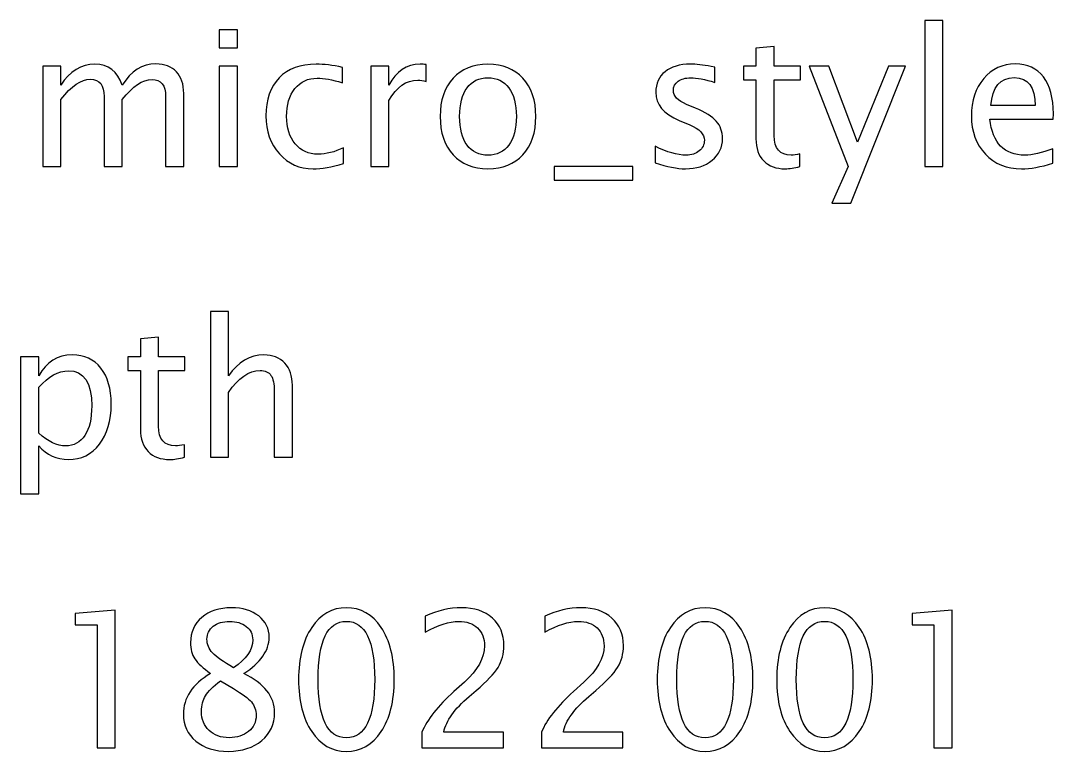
# Model space of a CAD drawing. Header units: centimetres. Extents: x -50 to 50, y -51 to 59.
# Drawn here: x 43.03 to 49.96, y 45.24 to 50.15 of the extents above; entities that cross this region are included whole.
import ezdxf

# ---------------------------------------------------------------- set-up
doc = ezdxf.new("R2010")
doc.units = ezdxf.units.CM
doc.header["$MEASUREMENT"] = 0
doc.layers.add('Layer 1', color=7, linetype='Continuous')

msp = doc.modelspace()

# ---------------------------------------------------------------- linework, layer by layer
at = {"layer": 'Layer 1'}
for points, knots in [([(44.35964, 49.96673), (44.35964, 49.96673), (44.35964, 50.08865), (44.35964, 50.08865), (44.35964, 50.08865), (44.35964, 50.08865), (44.48156, 50.08865), (44.48156, 50.08865), (44.48156, 50.08865), (44.48156, 50.08865), (44.48156, 49.96673), (44.48156, 49.96673), (44.48156, 49.96673), (44.48156, 49.96673), (44.35964, 49.96673), (44.35964, 49.96673)], [0, 0, 0, 0, 0.2, 0.2, 0.2, 0.2, 0.4, 0.4, 0.4, 0.4, 0.6, 0.6, 0.6, 0.6, 1, 1, 1, 1]), ([(49.09801, 49.17044), (49.09801, 49.17044), (49.09801, 50.14961), (49.09801, 50.14961), (49.09801, 50.14961), (49.09801, 50.14961), (49.21993, 50.14961), (49.21993, 50.14961), (49.21993, 50.14961), (49.21993, 50.14961), (49.21993, 49.17044), (49.21993, 49.17044), (49.21993, 49.17044), (49.21993, 49.17044), (49.09801, 49.17044), (49.09801, 49.17044)], [0, 0, 0, 0, 0.2, 0.2, 0.2, 0.2, 0.4, 0.4, 0.4, 0.4, 0.6, 0.6, 0.6, 0.6, 1, 1, 1, 1]), ([(48.26044, 49.17065), (48.22276, 49.16028), (48.18996, 49.1552), (48.16223, 49.1552), (48.16223, 49.1552), (48.1, 49.1552), (48.05153, 49.17298), (48.01681, 49.20854), (48.01681, 49.20854), (47.98189, 49.2441), (47.96453, 49.29342), (47.96453, 49.35671), (47.96453, 49.35671), (47.96453, 49.35671), (47.96453, 49.7521), (47.96453, 49.7521), (47.96453, 49.7521), (47.96453, 49.7521), (47.88029, 49.7521), (47.88029, 49.7521), (47.88029, 49.7521), (47.88029, 49.7521), (47.88029, 49.84354), (47.88029, 49.84354), (47.88029, 49.84354), (47.88029, 49.84354), (47.96453, 49.84354), (47.96453, 49.84354), (47.96453, 49.84354), (47.96453, 49.84354), (47.96453, 49.96525), (47.96453, 49.96525), (47.96453, 49.96525), (47.96453, 49.96525), (48.08645, 49.97689), (48.08645, 49.97689), (48.08645, 49.97689), (48.08645, 49.97689), (48.08645, 49.84354), (48.08645, 49.84354), (48.08645, 49.84354), (48.08645, 49.84354), (48.26298, 49.84354), (48.26298, 49.84354), (48.26298, 49.84354), (48.26298, 49.84354), (48.26298, 49.7521), (48.26298, 49.7521), (48.26298, 49.7521), (48.26298, 49.7521), (48.08645, 49.7521), (48.08645, 49.7521), (48.08645, 49.7521), (48.08645, 49.7521), (48.08645, 49.37872), (48.08645, 49.37872), (48.08645, 49.37872), (48.08645, 49.29067), (48.12476, 49.24664), (48.20117, 49.24664), (48.20117, 49.24664), (48.21747, 49.24664), (48.23716, 49.24939), (48.26044, 49.25468), (48.26044, 49.25468), (48.26044, 49.25468), (48.26044, 49.17065), (48.26044, 49.17065)], [0, 0, 0, 0, 0.0555556, 0.0555556, 0.0555556, 0.0555556, 0.1111111, 0.1111111, 0.1111111, 0.1111111, 0.1666667, 0.1666667, 0.1666667, 0.1666667, 0.2222222, 0.2222222, 0.2222222, 0.2222222, 0.2777778, 0.2777778, 0.2777778, 0.2777778, 0.3333333, 0.3333333, 0.3333333, 0.3333333, 0.3888889, 0.3888889, 0.3888889, 0.3888889, 0.4444444, 0.4444444, 0.4444444, 0.4444444, 0.5, 0.5, 0.5, 0.5, 0.5555556, 0.5555556, 0.5555556, 0.5555556, 0.6111111, 0.6111111, 0.6111111, 0.6111111, 0.6666667, 0.6666667, 0.6666667, 0.6666667, 0.7222222, 0.7222222, 0.7222222, 0.7222222, 0.7777778, 0.7777778, 0.7777778, 0.7777778, 0.8333333, 0.8333333, 0.8333333, 0.8333333, 0.8888889, 0.8888889, 0.8888889, 0.8888889, 1, 1, 1, 1]), ([(43.17388, 49.17044), (43.17388, 49.17044), (43.17388, 49.84354), (43.17388, 49.84354), (43.17388, 49.84354), (43.17388, 49.84354), (43.2958, 49.84354), (43.2958, 49.84354), (43.2958, 49.84354), (43.2958, 49.84354), (43.2958, 49.71633), (43.2958, 49.71633), (43.2958, 49.71633), (43.35528, 49.81052), (43.43148, 49.85751), (43.52482, 49.85751), (43.52482, 49.85751), (43.61478, 49.85751), (43.67595, 49.81052), (43.70855, 49.71633), (43.70855, 49.71633), (43.76634, 49.81137), (43.84169, 49.85878), (43.93419, 49.85878), (43.93419, 49.85878), (43.99324, 49.85878), (44.03917, 49.84142), (44.07198, 49.8065), (44.07198, 49.8065), (44.10479, 49.77157), (44.1213, 49.72268), (44.1213, 49.65981), (44.1213, 49.65981), (44.1213, 49.65981), (44.1213, 49.17044), (44.1213, 49.17044), (44.1213, 49.17044), (44.1213, 49.17044), (43.99938, 49.17044), (43.99938, 49.17044), (43.99938, 49.17044), (43.99938, 49.17044), (43.99938, 49.63971), (43.99938, 49.63971), (43.99938, 49.63971), (43.99938, 49.71633), (43.9689, 49.75464), (43.90794, 49.75464), (43.90794, 49.75464), (43.84465, 49.75464), (43.77819, 49.70998), (43.70855, 49.62044), (43.70855, 49.62044), (43.70855, 49.62044), (43.70855, 49.17044), (43.70855, 49.17044), (43.70855, 49.17044), (43.70855, 49.17044), (43.58663, 49.17044), (43.58663, 49.17044), (43.58663, 49.17044), (43.58663, 49.17044), (43.58663, 49.64013), (43.58663, 49.64013), (43.58663, 49.64013), (43.58663, 49.71739), (43.55573, 49.75591), (43.49371, 49.75591), (43.49371, 49.75591), (43.43211, 49.75591), (43.36607, 49.71104), (43.2958, 49.62108), (43.2958, 49.62108), (43.2958, 49.62108), (43.2958, 49.17044), (43.2958, 49.17044), (43.2958, 49.17044), (43.2958, 49.17044), (43.17388, 49.17044), (43.17388, 49.17044)], [0, 0, 0, 0, 0.047619, 0.047619, 0.047619, 0.047619, 0.0952381, 0.0952381, 0.0952381, 0.0952381, 0.1428571, 0.1428571, 0.1428571, 0.1428571, 0.1904762, 0.1904762, 0.1904762, 0.1904762, 0.2380952, 0.2380952, 0.2380952, 0.2380952, 0.2857143, 0.2857143, 0.2857143, 0.2857143, 0.3333333, 0.3333333, 0.3333333, 0.3333333, 0.3809524, 0.3809524, 0.3809524, 0.3809524, 0.4285714, 0.4285714, 0.4285714, 0.4285714, 0.4761905, 0.4761905, 0.4761905, 0.4761905, 0.5238095, 0.5238095, 0.5238095, 0.5238095, 0.5714286, 0.5714286, 0.5714286, 0.5714286, 0.6190476, 0.6190476, 0.6190476, 0.6190476, 0.6666667, 0.6666667, 0.6666667, 0.6666667, 0.7142857, 0.7142857, 0.7142857, 0.7142857, 0.7619048, 0.7619048, 0.7619048, 0.7619048, 0.8095238, 0.8095238, 0.8095238, 0.8095238, 0.8571429, 0.8571429, 0.8571429, 0.8571429, 0.9047619, 0.9047619, 0.9047619, 0.9047619, 1, 1, 1, 1]), ([(44.35964, 49.17044), (44.35964, 49.17044), (44.35964, 49.84354), (44.35964, 49.84354), (44.35964, 49.84354), (44.35964, 49.84354), (44.48156, 49.84354), (44.48156, 49.84354), (44.48156, 49.84354), (44.48156, 49.84354), (44.48156, 49.17044), (44.48156, 49.17044), (44.48156, 49.17044), (44.48156, 49.17044), (44.35964, 49.17044), (44.35964, 49.17044)], [0, 0, 0, 0, 0.2, 0.2, 0.2, 0.2, 0.4, 0.4, 0.4, 0.4, 0.6, 0.6, 0.6, 0.6, 1, 1, 1, 1]), ([(45.19403, 49.19076), (45.11508, 49.16705), (45.04692, 49.1552), (44.98956, 49.1552), (44.98956, 49.1552), (44.89854, 49.1552), (44.82319, 49.18886), (44.76329, 49.25595), (44.76329, 49.25595), (44.70339, 49.32326), (44.67333, 49.40814), (44.67333, 49.51038), (44.67333, 49.51038), (44.67333, 49.6196), (44.70296, 49.7049), (44.76223, 49.76586), (44.76223, 49.76586), (44.8215, 49.82703), (44.90426, 49.85751), (45.01052, 49.85751), (45.01052, 49.85751), (45.0628, 49.85751), (45.12164, 49.85031), (45.18641, 49.83592), (45.18641, 49.83592), (45.18641, 49.83592), (45.18641, 49.73305), (45.18641, 49.73305), (45.18641, 49.73305), (45.11762, 49.75337), (45.06153, 49.76353), (45.01835, 49.76353), (45.01835, 49.76353), (44.95569, 49.76353), (44.90553, 49.74004), (44.86806, 49.69326), (44.86806, 49.69326), (44.8306, 49.64648), (44.81176, 49.58404), (44.81176, 49.50614), (44.81176, 49.50614), (44.81176, 49.43058), (44.83123, 49.36962), (44.86997, 49.32284), (44.86997, 49.32284), (44.9087, 49.27627), (44.95929, 49.25299), (45.02216, 49.25299), (45.02216, 49.25299), (45.07783, 49.25299), (45.13498, 49.26738), (45.19403, 49.29617), (45.19403, 49.29617), (45.19403, 49.29617), (45.19403, 49.19076), (45.19403, 49.19076)], [0, 0, 0, 0, 0.0666667, 0.0666667, 0.0666667, 0.0666667, 0.1333333, 0.1333333, 0.1333333, 0.1333333, 0.2, 0.2, 0.2, 0.2, 0.2666667, 0.2666667, 0.2666667, 0.2666667, 0.3333333, 0.3333333, 0.3333333, 0.3333333, 0.4, 0.4, 0.4, 0.4, 0.4666667, 0.4666667, 0.4666667, 0.4666667, 0.5333333, 0.5333333, 0.5333333, 0.5333333, 0.6, 0.6, 0.6, 0.6, 0.6666667, 0.6666667, 0.6666667, 0.6666667, 0.7333333, 0.7333333, 0.7333333, 0.7333333, 0.8, 0.8, 0.8, 0.8, 0.8666667, 0.8666667, 0.8666667, 0.8666667, 1, 1, 1, 1]), ([(45.37712, 49.17044), (45.37712, 49.17044), (45.37712, 49.84354), (45.37712, 49.84354), (45.37712, 49.84354), (45.37712, 49.84354), (45.49904, 49.84354), (45.49904, 49.84354), (45.49904, 49.84354), (45.49904, 49.84354), (45.49904, 49.71633), (45.49904, 49.71633), (45.49904, 49.71633), (45.54751, 49.81052), (45.61779, 49.85751), (45.71007, 49.85751), (45.71007, 49.85751), (45.72256, 49.85751), (45.73568, 49.85645), (45.74923, 49.85434), (45.74923, 49.85434), (45.74923, 49.85434), (45.74923, 49.74025), (45.74923, 49.74025), (45.74923, 49.74025), (45.72806, 49.74723), (45.70944, 49.75083), (45.69335, 49.75083), (45.69335, 49.75083), (45.61588, 49.75083), (45.55111, 49.70511), (45.49904, 49.61346), (45.49904, 49.61346), (45.49904, 49.61346), (45.49904, 49.17044), (45.49904, 49.17044), (45.49904, 49.17044), (45.49904, 49.17044), (45.37712, 49.17044), (45.37712, 49.17044)], [0, 0, 0, 0, 0.0909091, 0.0909091, 0.0909091, 0.0909091, 0.1818182, 0.1818182, 0.1818182, 0.1818182, 0.2727273, 0.2727273, 0.2727273, 0.2727273, 0.3636364, 0.3636364, 0.3636364, 0.3636364, 0.4545455, 0.4545455, 0.4545455, 0.4545455, 0.5454545, 0.5454545, 0.5454545, 0.5454545, 0.6363636, 0.6363636, 0.6363636, 0.6363636, 0.7272727, 0.7272727, 0.7272727, 0.7272727, 0.8181818, 0.8181818, 0.8181818, 0.8181818, 1, 1, 1, 1]), ([(46.16473, 49.1552), (46.06588, 49.1552), (45.98757, 49.18674), (45.92999, 49.24982), (45.92999, 49.24982), (45.87221, 49.31289), (45.84342, 49.39862), (45.84342, 49.50678), (45.84342, 49.50678), (45.84342, 49.61473), (45.87221, 49.70024), (45.92999, 49.76311), (45.92999, 49.76311), (45.98757, 49.82597), (46.06588, 49.85751), (46.16473, 49.85751), (46.16473, 49.85751), (46.26358, 49.85751), (46.3419, 49.82597), (46.39947, 49.76311), (46.39947, 49.76311), (46.45725, 49.70024), (46.48604, 49.61473), (46.48604, 49.50678), (46.48604, 49.50678), (46.48604, 49.39862), (46.45725, 49.31289), (46.39947, 49.24982), (46.39947, 49.24982), (46.3419, 49.18674), (46.26358, 49.1552), (46.16473, 49.1552)], [0, 0, 0, 0, 0.1111111, 0.1111111, 0.1111111, 0.1111111, 0.2222222, 0.2222222, 0.2222222, 0.2222222, 0.3333333, 0.3333333, 0.3333333, 0.3333333, 0.4444444, 0.4444444, 0.4444444, 0.4444444, 0.5555556, 0.5555556, 0.5555556, 0.5555556, 0.6666667, 0.6666667, 0.6666667, 0.6666667, 0.7777778, 0.7777778, 0.7777778, 0.7777778, 1, 1, 1, 1]), ([(47.28783, 49.19457), (47.28783, 49.19457), (47.28783, 49.30633), (47.28783, 49.30633), (47.28783, 49.30633), (47.36763, 49.26654), (47.43684, 49.24664), (47.4959, 49.24664), (47.4959, 49.24664), (47.53104, 49.24664), (47.56025, 49.25617), (47.58332, 49.27522), (47.58332, 49.27522), (47.60639, 49.29405), (47.61803, 49.31776), (47.61803, 49.34634), (47.61803, 49.34634), (47.61803, 49.38803), (47.58565, 49.42254), (47.52088, 49.44984), (47.52088, 49.44984), (47.52088, 49.44984), (47.44954, 49.48011), (47.44954, 49.48011), (47.44954, 49.48011), (47.34435, 49.52371), (47.29164, 49.58679), (47.29164, 49.6687), (47.29164, 49.6687), (47.29164, 49.72734), (47.31238, 49.77348), (47.35387, 49.80713), (47.35387, 49.80713), (47.39536, 49.84079), (47.4523, 49.85751), (47.52447, 49.85751), (47.52447, 49.85751), (47.56194, 49.85751), (47.60851, 49.85243), (47.66375, 49.84206), (47.66375, 49.84206), (47.66375, 49.84206), (47.68915, 49.83719), (47.68915, 49.83719), (47.68915, 49.83719), (47.68915, 49.83719), (47.68915, 49.73559), (47.68915, 49.73559), (47.68915, 49.73559), (47.62121, 49.75591), (47.56702, 49.76607), (47.52659, 49.76607), (47.52659, 49.76607), (47.49103, 49.76607), (47.46288, 49.75824), (47.4415, 49.74279), (47.4415, 49.74279), (47.42033, 49.72734), (47.40975, 49.70659), (47.40975, 49.68056), (47.40975, 49.68056), (47.40975, 49.64394), (47.43938, 49.61282), (47.49886, 49.58764), (47.49886, 49.58764), (47.49886, 49.58764), (47.55749, 49.56287), (47.55749, 49.56287), (47.55749, 49.56287), (47.62396, 49.53493), (47.67095, 49.5053), (47.69846, 49.47418), (47.69846, 49.47418), (47.72619, 49.44307), (47.73995, 49.40412), (47.73995, 49.35755), (47.73995, 49.35755), (47.73995, 49.2985), (47.71667, 49.25003), (47.66989, 49.21214), (47.66989, 49.21214), (47.62332, 49.17425), (47.56363, 49.1552), (47.49103, 49.1552), (47.49103, 49.1552), (47.43515, 49.1552), (47.36763, 49.16832), (47.28783, 49.19457)], [0, 0, 0, 0, 0.0434783, 0.0434783, 0.0434783, 0.0434783, 0.0869565, 0.0869565, 0.0869565, 0.0869565, 0.1304348, 0.1304348, 0.1304348, 0.1304348, 0.173913, 0.173913, 0.173913, 0.173913, 0.2173913, 0.2173913, 0.2173913, 0.2173913, 0.2608696, 0.2608696, 0.2608696, 0.2608696, 0.3043478, 0.3043478, 0.3043478, 0.3043478, 0.3478261, 0.3478261, 0.3478261, 0.3478261, 0.3913043, 0.3913043, 0.3913043, 0.3913043, 0.4347826, 0.4347826, 0.4347826, 0.4347826, 0.4782609, 0.4782609, 0.4782609, 0.4782609, 0.5217391, 0.5217391, 0.5217391, 0.5217391, 0.5652174, 0.5652174, 0.5652174, 0.5652174, 0.6086957, 0.6086957, 0.6086957, 0.6086957, 0.6521739, 0.6521739, 0.6521739, 0.6521739, 0.6956522, 0.6956522, 0.6956522, 0.6956522, 0.7391304, 0.7391304, 0.7391304, 0.7391304, 0.7826087, 0.7826087, 0.7826087, 0.7826087, 0.826087, 0.826087, 0.826087, 0.826087, 0.8695652, 0.8695652, 0.8695652, 0.8695652, 0.9130435, 0.9130435, 0.9130435, 0.9130435, 1, 1, 1, 1]), ([(48.47422, 48.92533), (48.47422, 48.92533), (48.58344, 49.16959), (48.58344, 49.16959), (48.58344, 49.16959), (48.58344, 49.16959), (48.32267, 49.84354), (48.32267, 49.84354), (48.32267, 49.84354), (48.32267, 49.84354), (48.45348, 49.84354), (48.45348, 49.84354), (48.45348, 49.84354), (48.45348, 49.84354), (48.64737, 49.33385), (48.64737, 49.33385), (48.64737, 49.33385), (48.64737, 49.33385), (48.85417, 49.84354), (48.85417, 49.84354), (48.85417, 49.84354), (48.85417, 49.84354), (48.9691, 49.84354), (48.9691, 49.84354), (48.9691, 49.84354), (48.9691, 49.84354), (48.60122, 48.92533), (48.60122, 48.92533), (48.60122, 48.92533), (48.60122, 48.92533), (48.47422, 48.92533), (48.47422, 48.92533)], [0, 0, 0, 0, 0.1111111, 0.1111111, 0.1111111, 0.1111111, 0.2222222, 0.2222222, 0.2222222, 0.2222222, 0.3333333, 0.3333333, 0.3333333, 0.3333333, 0.4444444, 0.4444444, 0.4444444, 0.4444444, 0.5555556, 0.5555556, 0.5555556, 0.5555556, 0.6666667, 0.6666667, 0.6666667, 0.6666667, 0.7777778, 0.7777778, 0.7777778, 0.7777778, 1, 1, 1, 1]), ([(49.95907, 49.19203), (49.87716, 49.16748), (49.80709, 49.1552), (49.74867, 49.1552), (49.74867, 49.1552), (49.64898, 49.1552), (49.56791, 49.18822), (49.50547, 49.25405), (49.50547, 49.25405), (49.44303, 49.31988), (49.4117, 49.40518), (49.4117, 49.51017), (49.4117, 49.51017), (49.4117, 49.61198), (49.43922, 49.69559), (49.49446, 49.76099), (49.49446, 49.76099), (49.54971, 49.82618), (49.6204, 49.85878), (49.70655, 49.85878), (49.70655, 49.85878), (49.78804, 49.85878), (49.85112, 49.82978), (49.89557, 49.77179), (49.89557, 49.77179), (49.94002, 49.71379), (49.96225, 49.63166), (49.96225, 49.52519), (49.96225, 49.52519), (49.96225, 49.52519), (49.96161, 49.48794), (49.96161, 49.48794), (49.96161, 49.48794), (49.96161, 49.48794), (49.53616, 49.48794), (49.53616, 49.48794), (49.53616, 49.48794), (49.55394, 49.32707), (49.63247, 49.24664), (49.77153, 49.24664), (49.77153, 49.24664), (49.82255, 49.24664), (49.88499, 49.26103), (49.95907, 49.28982), (49.95907, 49.28982), (49.95907, 49.28982), (49.95907, 49.19203), (49.95907, 49.19203)], [0, 0, 0, 0, 0.0769231, 0.0769231, 0.0769231, 0.0769231, 0.1538462, 0.1538462, 0.1538462, 0.1538462, 0.2307692, 0.2307692, 0.2307692, 0.2307692, 0.3076923, 0.3076923, 0.3076923, 0.3076923, 0.3846154, 0.3846154, 0.3846154, 0.3846154, 0.4615385, 0.4615385, 0.4615385, 0.4615385, 0.5384615, 0.5384615, 0.5384615, 0.5384615, 0.6153846, 0.6153846, 0.6153846, 0.6153846, 0.6923077, 0.6923077, 0.6923077, 0.6923077, 0.7692308, 0.7692308, 0.7692308, 0.7692308, 0.8461538, 0.8461538, 0.8461538, 0.8461538, 1, 1, 1, 1]), ([(46.16452, 49.24664), (46.22484, 49.24664), (46.27183, 49.26929), (46.30528, 49.3148), (46.30528, 49.3148), (46.33851, 49.36009), (46.35523, 49.42423), (46.35523, 49.50678), (46.35523, 49.50678), (46.35523, 49.58912), (46.33851, 49.65304), (46.30528, 49.69834), (46.30528, 49.69834), (46.27183, 49.74342), (46.22484, 49.76607), (46.16452, 49.76607), (46.16452, 49.76607), (46.10398, 49.76607), (46.05699, 49.74342), (46.02397, 49.69834), (46.02397, 49.69834), (45.99074, 49.65304), (45.97423, 49.58912), (45.97423, 49.50678), (45.97423, 49.50678), (45.97423, 49.42423), (45.99074, 49.36009), (46.02397, 49.3148), (46.02397, 49.3148), (46.05699, 49.26929), (46.10398, 49.24664), (46.16452, 49.24664)], [0, 0, 0, 0, 0.1111111, 0.1111111, 0.1111111, 0.1111111, 0.2222222, 0.2222222, 0.2222222, 0.2222222, 0.3333333, 0.3333333, 0.3333333, 0.3333333, 0.4444444, 0.4444444, 0.4444444, 0.4444444, 0.5555556, 0.5555556, 0.5555556, 0.5555556, 0.6666667, 0.6666667, 0.6666667, 0.6666667, 0.7777778, 0.7777778, 0.7777778, 0.7777778, 1, 1, 1, 1]), ([(49.54251, 49.57938), (49.54251, 49.57938), (49.83969, 49.57938), (49.83969, 49.57938), (49.83969, 49.57938), (49.83969, 49.70469), (49.79291, 49.76734), (49.69957, 49.76734), (49.69957, 49.76734), (49.60559, 49.76734), (49.55331, 49.70469), (49.54251, 49.57938)], [0, 0, 0, 0, 0.25, 0.25, 0.25, 0.25, 0.5, 0.5, 0.5, 0.5, 1, 1, 1, 1]), ([(46.60838, 49.079), (46.60838, 49.079), (46.60838, 49.17044), (46.60838, 49.17044), (46.60838, 49.17044), (46.60838, 49.17044), (47.1367, 49.17044), (47.1367, 49.17044), (47.1367, 49.17044), (47.1367, 49.17044), (47.1367, 49.079), (47.1367, 49.079), (47.1367, 49.079), (47.1367, 49.079), (46.60838, 49.079), (46.60838, 49.079)], [0, 0, 0, 0, 0.2, 0.2, 0.2, 0.2, 0.4, 0.4, 0.4, 0.4, 0.6, 0.6, 0.6, 0.6, 1, 1, 1, 1]), ([(44.29984, 47.21887), (44.29984, 47.21887), (44.29984, 48.19804), (44.29984, 48.19804), (44.29984, 48.19804), (44.29984, 48.19804), (44.42176, 48.19804), (44.42176, 48.19804), (44.42176, 48.19804), (44.42176, 48.19804), (44.42176, 47.76476), (44.42176, 47.76476), (44.42176, 47.76476), (44.48632, 47.85895), (44.56548, 47.90594), (44.65904, 47.90594), (44.65904, 47.90594), (44.71788, 47.90594), (44.76466, 47.88753), (44.79916, 47.85048), (44.79916, 47.85048), (44.83366, 47.81365), (44.85102, 47.76391), (44.85102, 47.70168), (44.85102, 47.70168), (44.85102, 47.70168), (44.85102, 47.21887), (44.85102, 47.21887), (44.85102, 47.21887), (44.85102, 47.21887), (44.7291, 47.21887), (44.7291, 47.21887), (44.7291, 47.21887), (44.7291, 47.21887), (44.7291, 47.66189), (44.7291, 47.66189), (44.7291, 47.66189), (44.7291, 47.71184), (44.72169, 47.7474), (44.70709, 47.76857), (44.70709, 47.76857), (44.69227, 47.78995), (44.66793, 47.80053), (44.63385, 47.80053), (44.63385, 47.80053), (44.55892, 47.80053), (44.48822, 47.75164), (44.42176, 47.65385), (44.42176, 47.65385), (44.42176, 47.65385), (44.42176, 47.21887), (44.42176, 47.21887), (44.42176, 47.21887), (44.42176, 47.21887), (44.29984, 47.21887), (44.29984, 47.21887)], [0, 0, 0, 0, 0.0666667, 0.0666667, 0.0666667, 0.0666667, 0.1333333, 0.1333333, 0.1333333, 0.1333333, 0.2, 0.2, 0.2, 0.2, 0.2666667, 0.2666667, 0.2666667, 0.2666667, 0.3333333, 0.3333333, 0.3333333, 0.3333333, 0.4, 0.4, 0.4, 0.4, 0.4666667, 0.4666667, 0.4666667, 0.4666667, 0.5333333, 0.5333333, 0.5333333, 0.5333333, 0.6, 0.6, 0.6, 0.6, 0.6666667, 0.6666667, 0.6666667, 0.6666667, 0.7333333, 0.7333333, 0.7333333, 0.7333333, 0.8, 0.8, 0.8, 0.8, 0.8666667, 0.8666667, 0.8666667, 0.8666667, 1, 1, 1, 1]), ([(44.12585, 47.21908), (44.08817, 47.20871), (44.05537, 47.20363), (44.02764, 47.20363), (44.02764, 47.20363), (43.96541, 47.20363), (43.91694, 47.22141), (43.88222, 47.25697), (43.88222, 47.25697), (43.8473, 47.29253), (43.82994, 47.34185), (43.82994, 47.40514), (43.82994, 47.40514), (43.82994, 47.40514), (43.82994, 47.80053), (43.82994, 47.80053), (43.82994, 47.80053), (43.82994, 47.80053), (43.7457, 47.80053), (43.7457, 47.80053), (43.7457, 47.80053), (43.7457, 47.80053), (43.7457, 47.89197), (43.7457, 47.89197), (43.7457, 47.89197), (43.7457, 47.89197), (43.82994, 47.89197), (43.82994, 47.89197), (43.82994, 47.89197), (43.82994, 47.89197), (43.82994, 48.01368), (43.82994, 48.01368), (43.82994, 48.01368), (43.82994, 48.01368), (43.95186, 48.02532), (43.95186, 48.02532), (43.95186, 48.02532), (43.95186, 48.02532), (43.95186, 47.89197), (43.95186, 47.89197), (43.95186, 47.89197), (43.95186, 47.89197), (44.12839, 47.89197), (44.12839, 47.89197), (44.12839, 47.89197), (44.12839, 47.89197), (44.12839, 47.80053), (44.12839, 47.80053), (44.12839, 47.80053), (44.12839, 47.80053), (43.95186, 47.80053), (43.95186, 47.80053), (43.95186, 47.80053), (43.95186, 47.80053), (43.95186, 47.42715), (43.95186, 47.42715), (43.95186, 47.42715), (43.95186, 47.3391), (43.99017, 47.29507), (44.06658, 47.29507), (44.06658, 47.29507), (44.08288, 47.29507), (44.10257, 47.29782), (44.12585, 47.30311), (44.12585, 47.30311), (44.12585, 47.30311), (44.12585, 47.21908), (44.12585, 47.21908)], [0, 0, 0, 0, 0.0555556, 0.0555556, 0.0555556, 0.0555556, 0.1111111, 0.1111111, 0.1111111, 0.1111111, 0.1666667, 0.1666667, 0.1666667, 0.1666667, 0.2222222, 0.2222222, 0.2222222, 0.2222222, 0.2777778, 0.2777778, 0.2777778, 0.2777778, 0.3333333, 0.3333333, 0.3333333, 0.3333333, 0.3888889, 0.3888889, 0.3888889, 0.3888889, 0.4444444, 0.4444444, 0.4444444, 0.4444444, 0.5, 0.5, 0.5, 0.5, 0.5555556, 0.5555556, 0.5555556, 0.5555556, 0.6111111, 0.6111111, 0.6111111, 0.6111111, 0.6666667, 0.6666667, 0.6666667, 0.6666667, 0.7222222, 0.7222222, 0.7222222, 0.7222222, 0.7777778, 0.7777778, 0.7777778, 0.7777778, 0.8333333, 0.8333333, 0.8333333, 0.8333333, 0.8888889, 0.8888889, 0.8888889, 0.8888889, 1, 1, 1, 1]), ([(43.02561, 46.97376), (43.02561, 46.97376), (43.02561, 47.89197), (43.02561, 47.89197), (43.02561, 47.89197), (43.02561, 47.89197), (43.14753, 47.89197), (43.14753, 47.89197), (43.14753, 47.89197), (43.14753, 47.89197), (43.14753, 47.76476), (43.14753, 47.76476), (43.14753, 47.76476), (43.19748, 47.85895), (43.27263, 47.90594), (43.37274, 47.90594), (43.37274, 47.90594), (43.45381, 47.90594), (43.51752, 47.87652), (43.56409, 47.81746), (43.56409, 47.81746), (43.61066, 47.75841), (43.63394, 47.67776), (43.63394, 47.57553), (43.63394, 47.57553), (43.63394, 47.46419), (43.60748, 47.37423), (43.55478, 47.30608), (43.55478, 47.30608), (43.50207, 47.23771), (43.43265, 47.20363), (43.34671, 47.20363), (43.34671, 47.20363), (43.26691, 47.20363), (43.20045, 47.23411), (43.14753, 47.29528), (43.14753, 47.29528), (43.14753, 47.29528), (43.14753, 46.97376), (43.14753, 46.97376), (43.14753, 46.97376), (43.14753, 46.97376), (43.02561, 46.97376), (43.02561, 46.97376)], [0, 0, 0, 0, 0.0833333, 0.0833333, 0.0833333, 0.0833333, 0.1666667, 0.1666667, 0.1666667, 0.1666667, 0.25, 0.25, 0.25, 0.25, 0.3333333, 0.3333333, 0.3333333, 0.3333333, 0.4166667, 0.4166667, 0.4166667, 0.4166667, 0.5, 0.5, 0.5, 0.5, 0.5833333, 0.5833333, 0.5833333, 0.5833333, 0.6666667, 0.6666667, 0.6666667, 0.6666667, 0.75, 0.75, 0.75, 0.75, 0.8333333, 0.8333333, 0.8333333, 0.8333333, 1, 1, 1, 1]), ([(43.14753, 47.37931), (43.2104, 47.32322), (43.2703, 47.29507), (43.32724, 47.29507), (43.32724, 47.29507), (43.38333, 47.29507), (43.42672, 47.31857), (43.4572, 47.36534), (43.4572, 47.36534), (43.48789, 47.41212), (43.50313, 47.47795), (43.50313, 47.56304), (43.50313, 47.56304), (43.50313, 47.72052), (43.45106, 47.79926), (43.34692, 47.79926), (43.34692, 47.79926), (43.27876, 47.79926), (43.2123, 47.76243), (43.14753, 47.68856), (43.14753, 47.68856), (43.14753, 47.68856), (43.14753, 47.37931), (43.14753, 47.37931)], [0, 0, 0, 0, 0.1428571, 0.1428571, 0.1428571, 0.1428571, 0.2857143, 0.2857143, 0.2857143, 0.2857143, 0.4285714, 0.4285714, 0.4285714, 0.4285714, 0.5714286, 0.5714286, 0.5714286, 0.5714286, 0.7142857, 0.7142857, 0.7142857, 0.7142857, 1, 1, 1, 1]), ([(44.30122, 45.76705), (44.25084, 45.80218), (44.21571, 45.83478), (44.19602, 45.86505), (44.19602, 45.86505), (44.17634, 45.8951), (44.1666, 45.93151), (44.1666, 45.97406), (44.1666, 45.97406), (44.1666, 46.04348), (44.192, 46.1), (44.24259, 46.14339), (44.24259, 46.14339), (44.29339, 46.18678), (44.35964, 46.20837), (44.44134, 46.20837), (44.44134, 46.20837), (44.5167, 46.20837), (44.57787, 46.18996), (44.62465, 46.15313), (44.62465, 46.15313), (44.67143, 46.11651), (44.69492, 46.06867), (44.69492, 46.01004), (44.69492, 46.01004), (44.69492, 45.92114), (44.63798, 45.84007), (44.52432, 45.76705), (44.52432, 45.76705), (44.66254, 45.69931), (44.73175, 45.61189), (44.73175, 45.50479), (44.73175, 45.50479), (44.73175, 45.42838), (44.70275, 45.36594), (44.64497, 45.31725), (44.64497, 45.31725), (44.58718, 45.26878), (44.51289, 45.24444), (44.42187, 45.24444), (44.42187, 45.24444), (44.33107, 45.24444), (44.25783, 45.2673), (44.20195, 45.31302), (44.20195, 45.31302), (44.14628, 45.35853), (44.11834, 45.41864), (44.11834, 45.49294), (44.11834, 45.49294), (44.11834, 45.603), (44.1793, 45.69423), (44.30122, 45.76705)], [0, 0, 0, 0, 0.0714286, 0.0714286, 0.0714286, 0.0714286, 0.1428571, 0.1428571, 0.1428571, 0.1428571, 0.2142857, 0.2142857, 0.2142857, 0.2142857, 0.2857143, 0.2857143, 0.2857143, 0.2857143, 0.3571429, 0.3571429, 0.3571429, 0.3571429, 0.4285714, 0.4285714, 0.4285714, 0.4285714, 0.5, 0.5, 0.5, 0.5, 0.5714286, 0.5714286, 0.5714286, 0.5714286, 0.6428571, 0.6428571, 0.6428571, 0.6428571, 0.7142857, 0.7142857, 0.7142857, 0.7142857, 0.7857143, 0.7857143, 0.7857143, 0.7857143, 0.8571429, 0.8571429, 0.8571429, 0.8571429, 1, 1, 1, 1]), ([(45.2135, 45.24444), (45.11719, 45.24444), (45.03951, 45.28868), (44.98067, 45.37694), (44.98067, 45.37694), (44.92161, 45.46521), (44.89219, 45.58163), (44.89219, 45.72641), (44.89219, 45.72641), (44.89219, 45.87119), (44.92161, 45.9876), (44.98067, 46.07587), (44.98067, 46.07587), (45.03951, 46.16413), (45.11719, 46.20837), (45.2135, 46.20837), (45.2135, 46.20837), (45.31023, 46.20837), (45.38791, 46.16434), (45.44676, 46.07629), (45.44676, 46.07629), (45.50539, 45.98824), (45.53481, 45.87161), (45.53481, 45.72641), (45.53481, 45.72641), (45.53481, 45.58163), (45.50539, 45.46521), (45.44676, 45.37694), (45.44676, 45.37694), (45.38791, 45.28868), (45.31023, 45.24444), (45.2135, 45.24444)], [0, 0, 0, 0, 0.1111111, 0.1111111, 0.1111111, 0.1111111, 0.2222222, 0.2222222, 0.2222222, 0.2222222, 0.3333333, 0.3333333, 0.3333333, 0.3333333, 0.4444444, 0.4444444, 0.4444444, 0.4444444, 0.5555556, 0.5555556, 0.5555556, 0.5555556, 0.6666667, 0.6666667, 0.6666667, 0.6666667, 0.7777778, 0.7777778, 0.7777778, 0.7777778, 1, 1, 1, 1]), ([(45.72065, 45.2673), (45.72065, 45.2673), (45.72065, 45.37398), (45.72065, 45.37398), (45.72065, 45.37398), (45.75621, 45.45717), (45.82797, 45.54797), (45.93613, 45.64597), (45.93613, 45.64597), (45.93613, 45.64597), (46.00598, 45.70863), (46.00598, 45.70863), (46.00598, 45.70863), (46.09594, 45.79033), (46.14102, 45.87119), (46.14102, 45.95162), (46.14102, 45.95162), (46.14102, 46.00305), (46.12557, 46.04327), (46.09488, 46.07269), (46.09488, 46.07269), (46.06419, 46.10211), (46.02164, 46.11693), (45.96767, 46.11693), (45.96767, 46.11693), (45.90459, 46.11693), (45.82987, 46.0928), (45.74351, 46.04454), (45.74351, 46.04454), (45.74351, 46.04454), (45.74351, 46.15122), (45.74351, 46.15122), (45.74351, 46.15122), (45.825, 46.18932), (45.90607, 46.20837), (45.98693, 46.20837), (45.98693, 46.20837), (46.07286, 46.20837), (46.14187, 46.1853), (46.19394, 46.13894), (46.19394, 46.13894), (46.2458, 46.09259), (46.27183, 46.03121), (46.27183, 45.95458), (46.27183, 45.95458), (46.27183, 45.89955), (46.25871, 45.85065), (46.23246, 45.80811), (46.23246, 45.80811), (46.206, 45.76535), (46.15711, 45.71371), (46.08535, 45.65275), (46.08535, 45.65275), (46.08535, 45.65275), (46.03815, 45.61253), (46.03815, 45.61253), (46.03815, 45.61253), (45.93994, 45.52934), (45.88321, 45.44976), (45.86797, 45.37398), (45.86797, 45.37398), (45.86797, 45.37398), (46.26802, 45.37398), (46.26802, 45.37398), (46.26802, 45.37398), (46.26802, 45.37398), (46.26802, 45.2673), (46.26802, 45.2673), (46.26802, 45.2673), (46.26802, 45.2673), (45.72065, 45.2673), (45.72065, 45.2673)], [0, 0, 0, 0, 0.0526316, 0.0526316, 0.0526316, 0.0526316, 0.1052632, 0.1052632, 0.1052632, 0.1052632, 0.1578947, 0.1578947, 0.1578947, 0.1578947, 0.2105263, 0.2105263, 0.2105263, 0.2105263, 0.2631579, 0.2631579, 0.2631579, 0.2631579, 0.3157895, 0.3157895, 0.3157895, 0.3157895, 0.3684211, 0.3684211, 0.3684211, 0.3684211, 0.4210526, 0.4210526, 0.4210526, 0.4210526, 0.4736842, 0.4736842, 0.4736842, 0.4736842, 0.5263158, 0.5263158, 0.5263158, 0.5263158, 0.5789474, 0.5789474, 0.5789474, 0.5789474, 0.6315789, 0.6315789, 0.6315789, 0.6315789, 0.6842105, 0.6842105, 0.6842105, 0.6842105, 0.7368421, 0.7368421, 0.7368421, 0.7368421, 0.7894737, 0.7894737, 0.7894737, 0.7894737, 0.8421053, 0.8421053, 0.8421053, 0.8421053, 0.8947368, 0.8947368, 0.8947368, 0.8947368, 1, 1, 1, 1]), ([(46.52371, 45.2673), (46.52371, 45.2673), (46.52371, 45.37398), (46.52371, 45.37398), (46.52371, 45.37398), (46.55927, 45.45717), (46.63103, 45.54797), (46.73919, 45.64597), (46.73919, 45.64597), (46.73919, 45.64597), (46.80904, 45.70863), (46.80904, 45.70863), (46.80904, 45.70863), (46.899, 45.79033), (46.94408, 45.87119), (46.94408, 45.95162), (46.94408, 45.95162), (46.94408, 46.00305), (46.92863, 46.04327), (46.89794, 46.07269), (46.89794, 46.07269), (46.86725, 46.10211), (46.8247, 46.11693), (46.77073, 46.11693), (46.77073, 46.11693), (46.70765, 46.11693), (46.63293, 46.0928), (46.54657, 46.04454), (46.54657, 46.04454), (46.54657, 46.04454), (46.54657, 46.15122), (46.54657, 46.15122), (46.54657, 46.15122), (46.62806, 46.18932), (46.70913, 46.20837), (46.78999, 46.20837), (46.78999, 46.20837), (46.87592, 46.20837), (46.94493, 46.1853), (46.997, 46.13894), (46.997, 46.13894), (47.04886, 46.09259), (47.07489, 46.03121), (47.07489, 45.95458), (47.07489, 45.95458), (47.07489, 45.89955), (47.06177, 45.85065), (47.03552, 45.80811), (47.03552, 45.80811), (47.00906, 45.76535), (46.96017, 45.71371), (46.88841, 45.65275), (46.88841, 45.65275), (46.88841, 45.65275), (46.84121, 45.61253), (46.84121, 45.61253), (46.84121, 45.61253), (46.743, 45.52934), (46.68627, 45.44976), (46.67103, 45.37398), (46.67103, 45.37398), (46.67103, 45.37398), (47.07108, 45.37398), (47.07108, 45.37398), (47.07108, 45.37398), (47.07108, 45.37398), (47.07108, 45.2673), (47.07108, 45.2673), (47.07108, 45.2673), (47.07108, 45.2673), (46.52371, 45.2673), (46.52371, 45.2673)], [0, 0, 0, 0, 0.0526316, 0.0526316, 0.0526316, 0.0526316, 0.1052632, 0.1052632, 0.1052632, 0.1052632, 0.1578947, 0.1578947, 0.1578947, 0.1578947, 0.2105263, 0.2105263, 0.2105263, 0.2105263, 0.2631579, 0.2631579, 0.2631579, 0.2631579, 0.3157895, 0.3157895, 0.3157895, 0.3157895, 0.3684211, 0.3684211, 0.3684211, 0.3684211, 0.4210526, 0.4210526, 0.4210526, 0.4210526, 0.4736842, 0.4736842, 0.4736842, 0.4736842, 0.5263158, 0.5263158, 0.5263158, 0.5263158, 0.5789474, 0.5789474, 0.5789474, 0.5789474, 0.6315789, 0.6315789, 0.6315789, 0.6315789, 0.6842105, 0.6842105, 0.6842105, 0.6842105, 0.7368421, 0.7368421, 0.7368421, 0.7368421, 0.7894737, 0.7894737, 0.7894737, 0.7894737, 0.8421053, 0.8421053, 0.8421053, 0.8421053, 0.8947368, 0.8947368, 0.8947368, 0.8947368, 1, 1, 1, 1]), ([(47.62268, 45.24444), (47.52637, 45.24444), (47.44869, 45.28868), (47.38985, 45.37694), (47.38985, 45.37694), (47.33079, 45.46521), (47.30137, 45.58163), (47.30137, 45.72641), (47.30137, 45.72641), (47.30137, 45.87119), (47.33079, 45.9876), (47.38985, 46.07587), (47.38985, 46.07587), (47.44869, 46.16413), (47.52637, 46.20837), (47.62268, 46.20837), (47.62268, 46.20837), (47.71941, 46.20837), (47.79709, 46.16434), (47.85594, 46.07629), (47.85594, 46.07629), (47.91457, 45.98824), (47.94399, 45.87161), (47.94399, 45.72641), (47.94399, 45.72641), (47.94399, 45.58163), (47.91457, 45.46521), (47.85594, 45.37694), (47.85594, 45.37694), (47.79709, 45.28868), (47.71941, 45.24444), (47.62268, 45.24444)], [0, 0, 0, 0, 0.1111111, 0.1111111, 0.1111111, 0.1111111, 0.2222222, 0.2222222, 0.2222222, 0.2222222, 0.3333333, 0.3333333, 0.3333333, 0.3333333, 0.4444444, 0.4444444, 0.4444444, 0.4444444, 0.5555556, 0.5555556, 0.5555556, 0.5555556, 0.6666667, 0.6666667, 0.6666667, 0.6666667, 0.7777778, 0.7777778, 0.7777778, 0.7777778, 1, 1, 1, 1]), ([(48.42574, 45.24444), (48.32943, 45.24444), (48.25175, 45.28868), (48.19291, 45.37694), (48.19291, 45.37694), (48.13385, 45.46521), (48.10443, 45.58163), (48.10443, 45.72641), (48.10443, 45.72641), (48.10443, 45.87119), (48.13385, 45.9876), (48.19291, 46.07587), (48.19291, 46.07587), (48.25175, 46.16413), (48.32943, 46.20837), (48.42574, 46.20837), (48.42574, 46.20837), (48.52247, 46.20837), (48.60015, 46.16434), (48.659, 46.07629), (48.659, 46.07629), (48.71763, 45.98824), (48.74705, 45.87161), (48.74705, 45.72641), (48.74705, 45.72641), (48.74705, 45.58163), (48.71763, 45.46521), (48.659, 45.37694), (48.659, 45.37694), (48.60015, 45.28868), (48.52247, 45.24444), (48.42574, 45.24444)], [0, 0, 0, 0, 0.1111111, 0.1111111, 0.1111111, 0.1111111, 0.2222222, 0.2222222, 0.2222222, 0.2222222, 0.3333333, 0.3333333, 0.3333333, 0.3333333, 0.4444444, 0.4444444, 0.4444444, 0.4444444, 0.5555556, 0.5555556, 0.5555556, 0.5555556, 0.6666667, 0.6666667, 0.6666667, 0.6666667, 0.7777778, 0.7777778, 0.7777778, 0.7777778, 1, 1, 1, 1]), ([(43.5388, 45.2673), (43.5388, 45.2673), (43.5388, 46.09407), (43.5388, 46.09407), (43.5388, 46.09407), (43.5388, 46.09407), (43.39275, 46.09407), (43.39275, 46.09407), (43.39275, 46.09407), (43.39275, 46.09407), (43.39275, 46.17027), (43.39275, 46.17027), (43.39275, 46.17027), (43.39275, 46.17027), (43.66072, 46.19313), (43.66072, 46.19313), (43.66072, 46.19313), (43.66072, 46.19313), (43.66072, 45.2673), (43.66072, 45.2673), (43.66072, 45.2673), (43.66072, 45.2673), (43.5388, 45.2673), (43.5388, 45.2673)], [0, 0, 0, 0, 0.1428571, 0.1428571, 0.1428571, 0.1428571, 0.2857143, 0.2857143, 0.2857143, 0.2857143, 0.4285714, 0.4285714, 0.4285714, 0.4285714, 0.5714286, 0.5714286, 0.5714286, 0.5714286, 0.7142857, 0.7142857, 0.7142857, 0.7142857, 1, 1, 1, 1]), ([(49.16022, 45.2673), (49.16022, 45.2673), (49.16022, 46.09407), (49.16022, 46.09407), (49.16022, 46.09407), (49.16022, 46.09407), (49.01417, 46.09407), (49.01417, 46.09407), (49.01417, 46.09407), (49.01417, 46.09407), (49.01417, 46.17027), (49.01417, 46.17027), (49.01417, 46.17027), (49.01417, 46.17027), (49.28214, 46.19313), (49.28214, 46.19313), (49.28214, 46.19313), (49.28214, 46.19313), (49.28214, 45.2673), (49.28214, 45.2673), (49.28214, 45.2673), (49.28214, 45.2673), (49.16022, 45.2673), (49.16022, 45.2673)], [0, 0, 0, 0, 0.1428571, 0.1428571, 0.1428571, 0.1428571, 0.2857143, 0.2857143, 0.2857143, 0.2857143, 0.4285714, 0.4285714, 0.4285714, 0.4285714, 0.5714286, 0.5714286, 0.5714286, 0.5714286, 0.7142857, 0.7142857, 0.7142857, 0.7142857, 1, 1, 1, 1]), ([(44.45616, 45.80536), (44.54167, 45.86187), (44.58443, 45.92453), (44.58443, 45.99374), (44.58443, 45.99374), (44.58443, 46.03078), (44.57004, 46.06042), (44.54146, 46.08306), (44.54146, 46.08306), (44.51268, 46.10571), (44.47521, 46.11693), (44.42886, 46.11693), (44.42886, 46.11693), (44.38398, 46.11693), (44.34736, 46.10592), (44.31921, 46.0837), (44.31921, 46.0837), (44.29106, 46.06147), (44.27709, 46.0329), (44.27709, 45.99755), (44.27709, 45.99755), (44.27709, 45.96326), (44.28979, 45.93236), (44.31519, 45.90484), (44.31519, 45.90484), (44.34059, 45.87754), (44.38758, 45.8443), (44.45616, 45.80536)], [0, 0, 0, 0, 0.125, 0.125, 0.125, 0.125, 0.25, 0.25, 0.25, 0.25, 0.375, 0.375, 0.375, 0.375, 0.5, 0.5, 0.5, 0.5, 0.625, 0.625, 0.625, 0.625, 0.75, 0.75, 0.75, 0.75, 1, 1, 1, 1]), ([(45.21329, 45.33588), (45.3405, 45.33588), (45.404, 45.46606), (45.404, 45.72641), (45.404, 45.72641), (45.404, 45.98676), (45.3405, 46.11693), (45.21329, 46.11693), (45.21329, 46.11693), (45.0865, 46.11693), (45.023, 45.98676), (45.023, 45.72641), (45.023, 45.72641), (45.023, 45.46606), (45.0865, 45.33588), (45.21329, 45.33588)], [0, 0, 0, 0, 0.2, 0.2, 0.2, 0.2, 0.4, 0.4, 0.4, 0.4, 0.6, 0.6, 0.6, 0.6, 1, 1, 1, 1]), ([(47.62247, 45.33588), (47.74968, 45.33588), (47.81318, 45.46606), (47.81318, 45.72641), (47.81318, 45.72641), (47.81318, 45.98676), (47.74968, 46.11693), (47.62247, 46.11693), (47.62247, 46.11693), (47.49568, 46.11693), (47.43218, 45.98676), (47.43218, 45.72641), (47.43218, 45.72641), (47.43218, 45.46606), (47.49568, 45.33588), (47.62247, 45.33588)], [0, 0, 0, 0, 0.2, 0.2, 0.2, 0.2, 0.4, 0.4, 0.4, 0.4, 0.6, 0.6, 0.6, 0.6, 1, 1, 1, 1]), ([(48.42553, 45.33588), (48.55274, 45.33588), (48.61624, 45.46606), (48.61624, 45.72641), (48.61624, 45.72641), (48.61624, 45.98676), (48.55274, 46.11693), (48.42553, 46.11693), (48.42553, 46.11693), (48.29874, 46.11693), (48.23524, 45.98676), (48.23524, 45.72641), (48.23524, 45.72641), (48.23524, 45.46606), (48.29874, 45.33588), (48.42553, 45.33588)], [0, 0, 0, 0, 0.2, 0.2, 0.2, 0.2, 0.4, 0.4, 0.4, 0.4, 0.6, 0.6, 0.6, 0.6, 1, 1, 1, 1]), ([(44.36768, 45.71752), (44.31815, 45.67942), (44.2845, 45.64618), (44.26672, 45.61782), (44.26672, 45.61782), (44.24915, 45.58946), (44.24026, 45.55432), (44.24026, 45.51199), (44.24026, 45.51199), (44.24026, 45.45949), (44.25719, 45.41695), (44.29127, 45.38456), (44.29127, 45.38456), (44.32535, 45.35218), (44.37001, 45.33588), (44.42568, 45.33588), (44.42568, 45.33588), (44.47923, 45.33588), (44.52284, 45.34964), (44.55649, 45.37737), (44.55649, 45.37737), (44.59036, 45.4051), (44.60729, 45.44108), (44.60729, 45.48532), (44.60729, 45.48532), (44.60729, 45.52088), (44.59692, 45.55115), (44.57596, 45.5757), (44.57596, 45.5757), (44.55501, 45.60025), (44.51458, 45.63031), (44.45468, 45.66587), (44.45468, 45.66587), (44.45468, 45.66587), (44.36768, 45.71752), (44.36768, 45.71752)], [0, 0, 0, 0, 0.1, 0.1, 0.1, 0.1, 0.2, 0.2, 0.2, 0.2, 0.3, 0.3, 0.3, 0.3, 0.4, 0.4, 0.4, 0.4, 0.5, 0.5, 0.5, 0.5, 0.6, 0.6, 0.6, 0.6, 0.7, 0.7, 0.7, 0.7, 0.8, 0.8, 0.8, 0.8, 1, 1, 1, 1])]:
    msp.add_open_spline(points, degree=3, knots=knots, dxfattribs=at)

doc.saveas('drawing.dxf')
